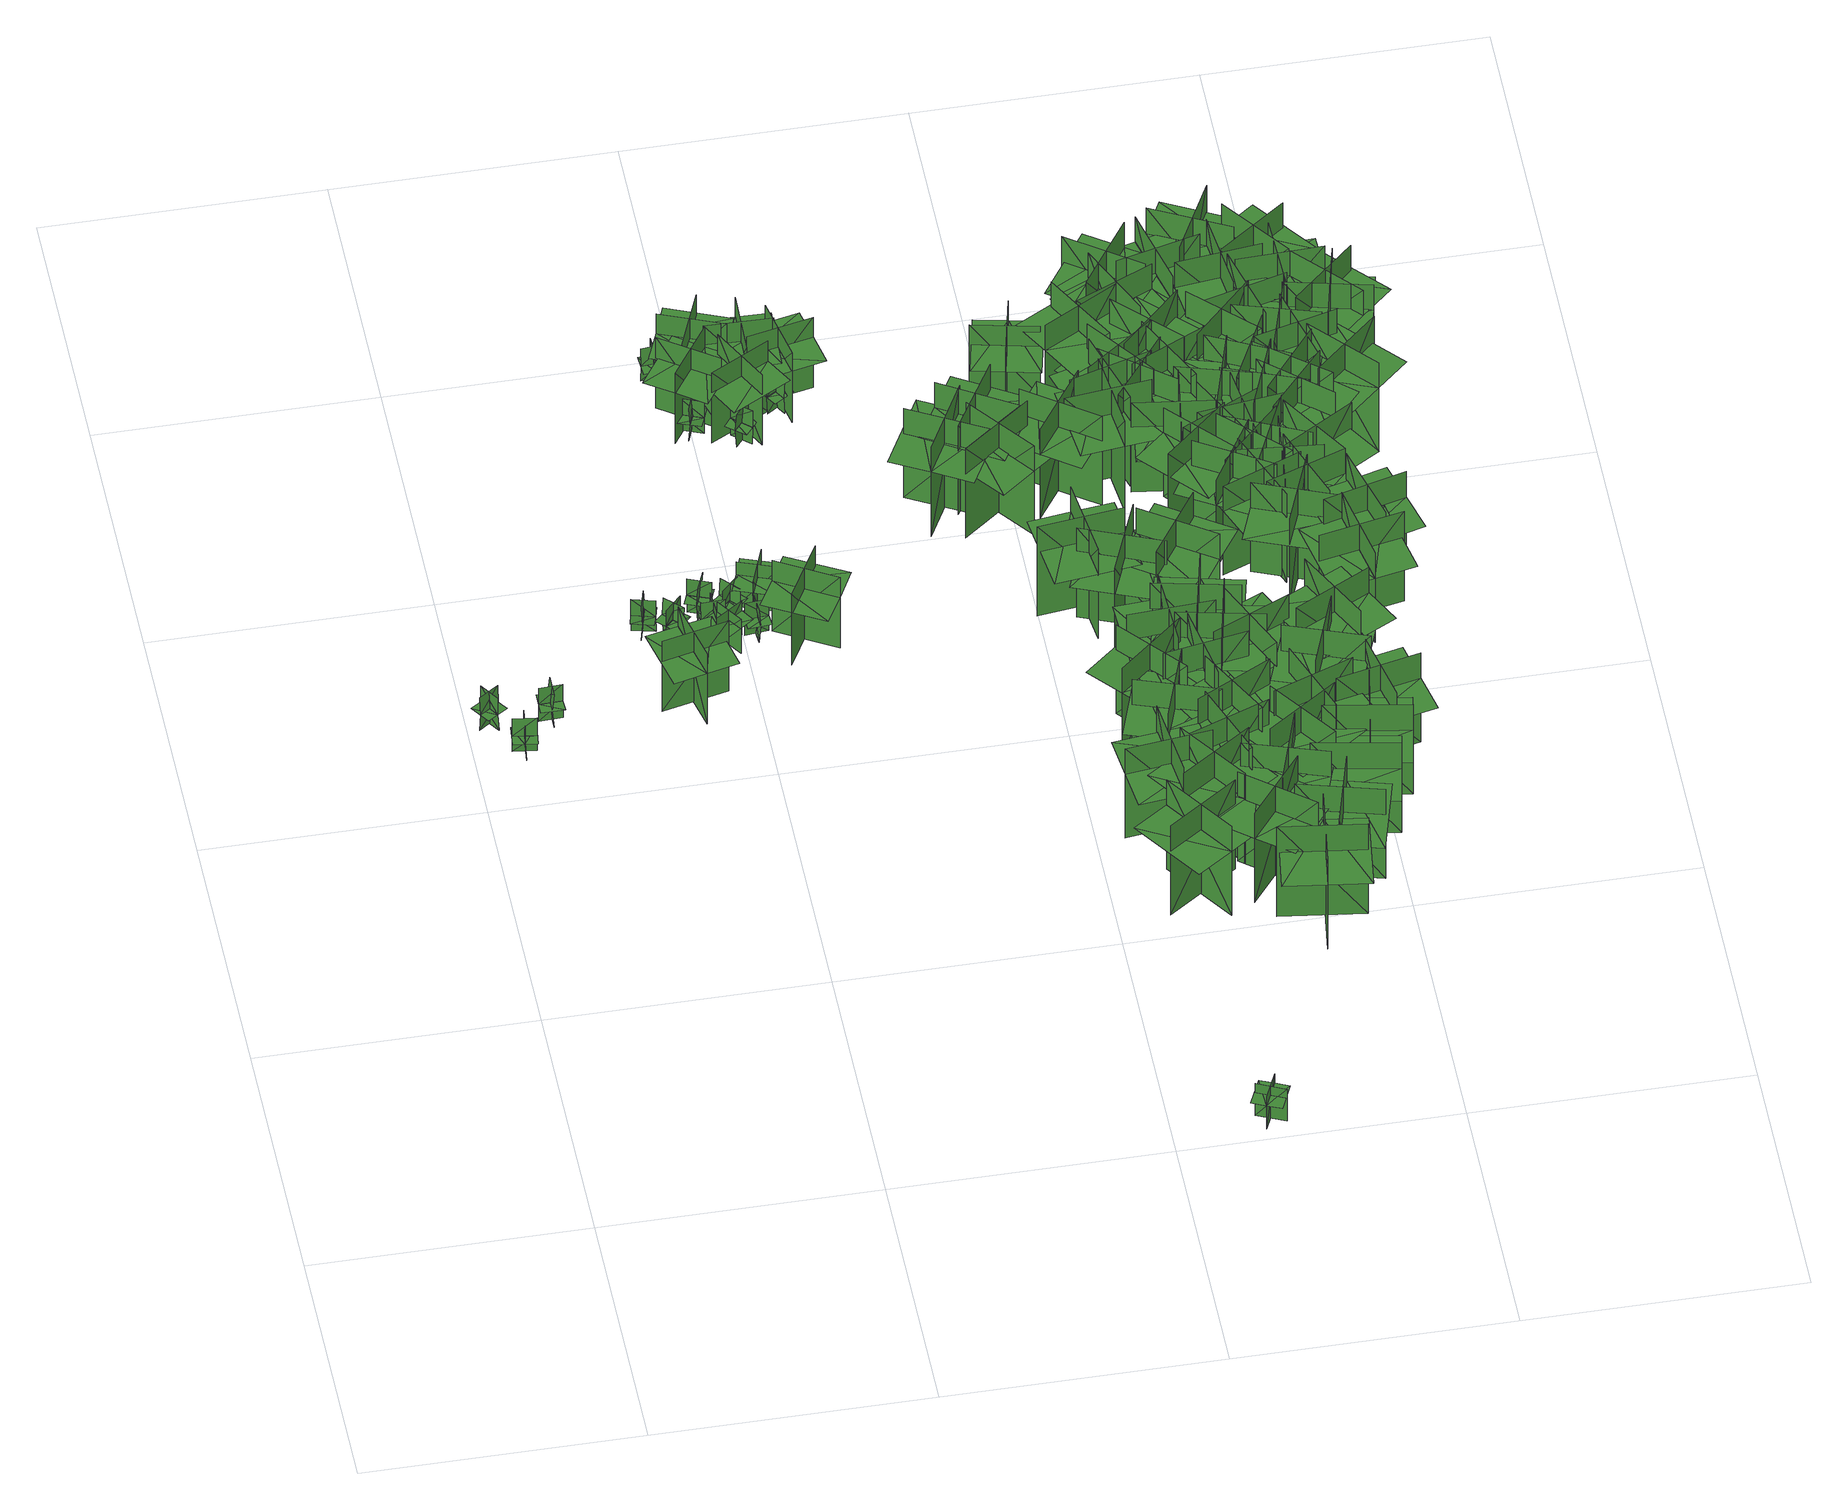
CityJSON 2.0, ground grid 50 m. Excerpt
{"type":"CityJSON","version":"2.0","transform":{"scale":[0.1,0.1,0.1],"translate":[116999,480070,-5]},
"CityObjects":{
"tree1":{"type":"SolitaryVegetationObject","geometry":[{"type":"MultiSurface","lod":"1","boundaries":[[[0,1,2]],[[0,2,3]],[[4,5,6]],[[4,6,7]],[[8,9,5]],[[8,5,4]],[[10,11,1]],[[10,1,0]],[[0,1,12]],[[0,12,13]],[[0,14,15]],[[0,15,1]]]}]},
"tree2":{"type":"SolitaryVegetationObject","geometry":[{"type":"MultiSurface","lod":"1","boundaries":[[[16,17,18]],[[16,18,19]],[[20,21,22]],[[20,22,23]],[[24,25,21]],[[24,21,20]],[[26,27,17]],[[26,17,16]],[[16,17,28]],[[16,28,29]],[[16,30,31]],[[16,31,17]]]}]},
"tree3":{"type":"SolitaryVegetationObject","geometry":[{"type":"MultiSurface","lod":"1","boundaries":[[[32,33,34]],[[32,34,35]],[[36,37,38]],[[36,38,39]],[[40,41,37]],[[40,37,36]],[[42,43,33]],[[42,33,32]],[[32,33,44]],[[32,44,45]],[[32,46,47]],[[32,47,33]]]}]},
"tree4":{"type":"SolitaryVegetationObject","geometry":[{"type":"MultiSurface","lod":"1","boundaries":[[[48,49,50]],[[48,50,51]],[[52,53,54]],[[52,54,55]],[[56,57,53]],[[56,53,52]],[[58,59,49]],[[58,49,48]],[[48,49,60]],[[48,60,61]],[[48,62,63]],[[48,63,49]]]}]},
"tree5":{"type":"SolitaryVegetationObject","geometry":[{"type":"MultiSurface","lod":"1","boundaries":[[[64,65,66]],[[64,66,67]],[[68,69,70]],[[68,70,71]],[[72,73,74]],[[72,74,75]],[[72,75,76]],[[72,76,77]]]}]},
"tree6":{"type":"SolitaryVegetationObject","geometry":[{"type":"MultiSurface","lod":"1","boundaries":[[[78,79,80]],[[78,80,81]],[[82,83,84]],[[82,84,85]],[[86,87,83]],[[86,83,82]],[[88,89,79]],[[88,79,78]],[[78,79,90]],[[78,90,91]],[[78,92,93]],[[78,93,79]]]}]},
"tree7":{"type":"SolitaryVegetationObject","geometry":[{"type":"MultiSurface","lod":"1","boundaries":[[[94,95,96]],[[94,96,97]],[[98,99,100]],[[98,100,101]],[[102,103,99]],[[102,99,98]],[[104,105,95]],[[104,95,94]],[[94,95,106]],[[94,106,107]],[[94,108,109]],[[94,109,95]]]}]},
"tree8":{"type":"SolitaryVegetationObject","geometry":[{"type":"MultiSurface","lod":"1","boundaries":[[[110,111,112]],[[110,112,113]],[[114,115,116]],[[114,116,117]],[[118,119,115]],[[118,115,114]],[[120,121,111]],[[120,111,110]],[[110,111,122]],[[110,122,123]],[[110,124,125]],[[110,125,111]]]}]},
"tree9":{"type":"SolitaryVegetationObject","geometry":[{"type":"MultiSurface","lod":"1","boundaries":[[[126,127,128]],[[126,128,129]],[[130,131,132]],[[130,132,133]],[[134,135,136]],[[134,136,137]],[[134,137,138]],[[134,138,139]]]}]},
"tree10":{"type":"SolitaryVegetationObject","geometry":[{"type":"MultiSurface","lod":"1","boundaries":[[[140,141,142]],[[140,142,143]],[[144,145,146]],[[144,146,147]],[[148,149,145]],[[148,145,144]],[[150,151,141]],[[150,141,140]],[[140,141,152]],[[140,152,153]],[[140,154,155]],[[140,155,141]]]}]},
"tree11":{"type":"SolitaryVegetationObject","geometry":[{"type":"MultiSurface","lod":"1","boundaries":[[[156,157,158]],[[156,158,159]],[[160,161,162]],[[160,162,163]],[[164,165,161]],[[164,161,160]],[[166,167,157]],[[166,157,156]],[[156,157,168]],[[156,168,169]],[[156,170,171]],[[156,171,157]]]}]},
"tree12":{"type":"SolitaryVegetationObject","geometry":[{"type":"MultiSurface","lod":"1","boundaries":[[[172,173,174]],[[172,174,175]],[[176,177,178]],[[176,178,179]],[[180,181,182]],[[180,182,183]],[[180,183,184]],[[180,184,185]]]}]},
"tree13":{"type":"SolitaryVegetationObject","geometry":[{"type":"MultiSurface","lod":"1","boundaries":[[[186,187,188]],[[186,188,189]],[[190,191,192]],[[190,192,193]],[[194,195,196]],[[194,196,197]],[[194,197,198]],[[194,198,199]]]}]},
"tree14":{"type":"SolitaryVegetationObject","geometry":[{"type":"MultiSurface","lod":"1","boundaries":[[[200,201,202]],[[200,202,203]],[[204,205,206]],[[204,206,207]],[[208,209,205]],[[208,205,204]],[[210,211,201]],[[210,201,200]],[[200,201,212]],[[200,212,213]],[[200,214,215]],[[200,215,201]]]}]},
"tree15":{"type":"SolitaryVegetationObject","geometry":[{"type":"MultiSurface","lod":"1","boundaries":[[[216,217,218]],[[216,218,219]],[[220,221,222]],[[220,222,223]],[[224,225,221]],[[224,221,220]],[[226,227,217]],[[226,217,216]],[[216,217,228]],[[216,228,229]],[[216,230,231]],[[216,231,217]]]}]},
"tree16":{"type":"SolitaryVegetationObject","geometry":[{"type":"MultiSurface","lod":"1","boundaries":[[[232,233,234]],[[232,234,235]],[[236,237,238]],[[236,238,239]],[[240,241,242]],[[240,242,243]],[[240,243,244]],[[240,244,245]]]}]},
"tree17":{"type":"SolitaryVegetationObject","geometry":[{"type":"MultiSurface","lod":"1","boundaries":[[[246,247,248]],[[246,248,249]],[[250,251,252]],[[250,252,253]],[[254,255,251]],[[254,251,250]],[[256,257,247]],[[256,247,246]],[[246,247,258]],[[246,258,259]],[[246,260,261]],[[246,261,247]]]}]},
"tree18":{"type":"SolitaryVegetationObject","geometry":[{"type":"MultiSurface","lod":"1","boundaries":[[[262,263,264]],[[262,264,265]],[[266,267,268]],[[266,268,269]],[[270,271,272]],[[270,272,273]],[[270,273,274]],[[270,274,275]]]}]},
"tree19":{"type":"SolitaryVegetationObject","geometry":[{"type":"MultiSurface","lod":"1","boundaries":[[[276,277,278]],[[276,278,279]],[[280,281,282]],[[280,282,283]],[[284,285,281]],[[284,281,280]],[[286,287,277]],[[286,277,276]],[[276,277,288]],[[276,288,289]],[[276,290,291]],[[276,291,277]]]}]},
"tree20":{"type":"SolitaryVegetationObject","geometry":[{"type":"MultiSurface","lod":"1","boundaries":[[[292,293,294]],[[292,294,295]],[[296,297,298]],[[296,298,299]],[[300,301,302]],[[300,302,303]],[[300,303,304]],[[300,304,305]]]}]},
"tree21":{"type":"SolitaryVegetationObject","geometry":[{"type":"MultiSurface","lod":"1","boundaries":[[[306,307,308]],[[306,308,309]],[[310,311,312]],[[310,312,313]],[[314,315,311]],[[314,311,310]],[[316,317,307]],[[316,307,306]],[[306,307,318]],[[306,318,319]],[[306,320,321]],[[306,321,307]]]}]},
"tree22":{"type":"SolitaryVegetationObject","geometry":[{"type":"MultiSurface","lod":"1","boundaries":[[[322,323,324]],[[322,324,325]],[[326,327,328]],[[326,328,329]],[[330,331,332]],[[330,332,333]],[[330,333,334]],[[330,334,335]]]}]},
"tree23":{"type":"SolitaryVegetationObject","geometry":[{"type":"MultiSurface","lod":"1","boundaries":[[[336,337,338]],[[336,338,339]],[[340,341,342]],[[340,342,343]],[[344,345,346]],[[344,346,347]],[[344,347,348]],[[344,348,349]]]}]},
"tree24":{"type":"SolitaryVegetationObject","geometry":[{"type":"MultiSurface","lod":"1","boundaries":[[[350,351,352]],[[350,352,353]],[[354,355,356]],[[354,356,357]],[[358,359,355]],[[358,355,354]],[[360,361,351]],[[360,351,350]],[[350,351,362]],[[350,362,363]],[[350,364,365]],[[350,365,351]]]}]},
"tree25":{"type":"SolitaryVegetationObject","geometry":[{"type":"MultiSurface","lod":"1","boundaries":[[[366,367,368]],[[366,368,369]],[[370,371,372]],[[370,372,373]],[[374,375,376]],[[374,376,377]],[[374,377,378]],[[374,378,379]]]}]},
"tree26":{"type":"SolitaryVegetationObject","geometry":[{"type":"MultiSurface","lod":"1","boundaries":[[[380,381,382]],[[380,382,383]],[[384,385,386]],[[384,386,387]],[[388,389,390]],[[388,390,391]],[[388,391,392]],[[388,392,393]]]}]},
"tree27":{"type":"SolitaryVegetationObject","geometry":[{"type":"MultiSurface","lod":"1","boundaries":[[[394,395,396]],[[394,396,397]],[[398,399,400]],[[398,400,401]],[[402,403,404]],[[402,404,405]],[[402,405,406]],[[402,406,407]]]}]},
"tree28":{"type":"SolitaryVegetationObject","geometry":[{"type":"MultiSurface","lod":"1","boundaries":[[[408,409,410]],[[408,410,411]],[[412,413,414]],[[412,414,415]],[[416,417,418]],[[416,418,419]],[[416,419,420]],[[416,420,421]]]}]},
"tree29":{"type":"SolitaryVegetationObject","geometry":[{"type":"MultiSurface","lod":"1","boundaries":[[[422,423,424]],[[422,424,425]],[[426,427,428]],[[426,428,429]],[[430,431,432]],[[430,432,433]],[[430,433,434]],[[430,434,435]]]}]},
"tree30":{"type":"SolitaryVegetationObject","geometry":[{"type":"MultiSurface","lod":"1","boundaries":[[[436,437,438]],[[436,438,439]],[[440,441,442]],[[440,442,443]],[[444,445,446]],[[444,446,447]],[[444,447,448]],[[444,448,449]]]}]},
"tree31":{"type":"SolitaryVegetationObject","geometry":[{"type":"MultiSurface","lod":"1","boundaries":[[[450,451,452]],[[450,452,453]],[[454,455,456]],[[454,456,457]],[[458,459,460]],[[458,460,461]],[[458,461,462]],[[458,462,463]]]}]},
"tree32":{"type":"SolitaryVegetationObject","geometry":[{"type":"MultiSurface","lod":"1","boundaries":[[[464,465,466]],[[464,466,467]],[[468,469,470]],[[468,470,471]],[[472,473,474]],[[472,474,475]],[[472,475,476]],[[472,476,477]]]}]},
"tree33":{"type":"SolitaryVegetationObject","geometry":[{"type":"MultiSurface","lod":"1","boundaries":[[[478,479,480]],[[478,480,481]],[[482,483,484]],[[482,484,485]],[[486,487,488]],[[486,488,489]],[[486,489,490]],[[486,490,491]]]}]},
"tree34":{"type":"SolitaryVegetationObject","geometry":[{"type":"MultiSurface","lod":"1","boundaries":[[[492,493,494]],[[492,494,495]],[[496,497,498]],[[496,498,499]],[[500,501,502]],[[500,502,503]],[[500,503,504]],[[500,504,505]]]}]},
"tree35":{"type":"SolitaryVegetationObject","geometry":[{"type":"MultiSurface","lod":"1","boundaries":[[[506,507,508]],[[506,508,509]],[[510,511,512]],[[510,512,513]],[[514,515,516]],[[514,516,517]],[[514,517,518]],[[514,518,519]]]}]},
"tree36":{"type":"SolitaryVegetationObject","geometry":[{"type":"MultiSurface","lod":"1","boundaries":[[[520,521,522]],[[520,522,523]],[[524,525,526]],[[524,526,527]],[[528,529,530]],[[528,530,531]],[[528,531,532]],[[528,532,533]]]}]},
"tree37":{"type":"SolitaryVegetationObject","geometry":[{"type":"MultiSurface","lod":"1","boundaries":[[[534,535,536]],[[534,536,537]],[[538,539,540]],[[538,540,541]],[[542,543,544]],[[542,544,545]],[[542,545,546]],[[542,546,547]]]}]},
"tree38":{"type":"SolitaryVegetationObject","geometry":[{"type":"MultiSurface","lod":"1","boundaries":[[[548,549,550]],[[548,550,551]],[[552,553,554]],[[552,554,555]],[[556,557,558]],[[556,558,559]],[[556,559,560]],[[556,560,561]]]}]},
"tree39":{"type":"SolitaryVegetationObject","geometry":[{"type":"MultiSurface","lod":"1","boundaries":[[[562,563,564]],[[562,564,565]],[[566,567,568]],[[566,568,569]],[[570,571,572]],[[570,572,573]],[[570,573,574]],[[570,574,575]]]}]},
"tree40":{"type":"SolitaryVegetationObject","geometry":[{"type":"MultiSurface","lod":"1","boundaries":[[[576,577,578]],[[576,578,579]],[[580,581,582]],[[580,582,583]],[[584,585,586]],[[584,586,587]],[[584,587,588]],[[584,588,589]]]}]},
"tree41":{"type":"SolitaryVegetationObject","geometry":[{"type":"MultiSurface","lod":"1","boundaries":[[[590,591,592]],[[590,592,593]],[[594,595,596]],[[594,596,597]],[[598,599,600]],[[598,600,601]],[[598,601,602]],[[598,602,603]]]}]},
"tree42":{"type":"SolitaryVegetationObject","geometry":[{"type":"MultiSurface","lod":"1","boundaries":[[[604,605,606]],[[604,606,607]],[[608,609,610]],[[608,610,611]],[[612,613,614]],[[612,614,615]],[[612,615,616]],[[612,616,617]]]}]},
"tree43":{"type":"SolitaryVegetationObject","geometry":[{"type":"MultiSurface","lod":"1","boundaries":[[[618,619,620]],[[618,620,621]],[[622,623,624]],[[622,624,625]],[[626,627,628]],[[626,628,629]],[[626,629,630]],[[626,630,631]]]}]},
"tree44":{"type":"SolitaryVegetationObject","geometry":[{"type":"MultiSurface","lod":"1","boundaries":[[[632,633,634]],[[632,634,635]],[[636,637,638]],[[636,638,639]],[[640,641,642]],[[640,642,643]],[[640,643,644]],[[640,644,645]]]}]},
"tree45":{"type":"SolitaryVegetationObject","geometry":[{"type":"MultiSurface","lod":"1","boundaries":[[[646,647,648]],[[646,648,649]],[[650,651,652]],[[650,652,653]],[[654,655,656]],[[654,656,657]],[[654,657,658]],[[654,658,659]]]}]},
"tree46":{"type":"SolitaryVegetationObject","geometry":[{"type":"MultiSurface","lod":"1","boundaries":[[[660,661,662]],[[660,662,663]],[[664,665,666]],[[664,666,667]],[[668,669,670]],[[668,670,671]],[[668,671,672]],[[668,672,673]]]}]},
"tree47":{"type":"SolitaryVegetationObject","geometry":[{"type":"MultiSurface","lod":"1","boundaries":[[[674,675,676]],[[674,676,677]],[[678,679,680]],[[678,680,681]],[[682,683,684]],[[682,684,685]],[[682,685,686]],[[682,686,687]]]}]},
"tree48":{"type":"SolitaryVegetationObject","geometry":[{"type":"MultiSurface","lod":"1","boundaries":[[[688,689,690]],[[688,690,691]],[[692,693,694]],[[692,694,695]],[[696,697,698]],[[696,698,699]],[[696,699,700]],[[696,700,701]]]}]},
"tree49":{"type":"SolitaryVegetationObject","geometry":[{"type":"MultiSurface","lod":"1","boundaries":[[[702,703,704]],[[702,704,705]],[[706,707,708]],[[706,708,709]],[[710,711,712]],[[710,712,713]],[[710,713,714]],[[710,714,715]]]}]},
"tree50":{"type":"SolitaryVegetationObject","geometry":[{"type":"MultiSurface","lod":"1","boundaries":[[[716,717,718]],[[716,718,719]],[[720,721,722]],[[720,722,723]],[[724,725,726]],[[724,726,727]],[[724,727,728]],[[724,728,729]]]}]},
"tree51":{"type":"SolitaryVegetationObject","geometry":[{"type":"MultiSurface","lod":"1","boundaries":[[[730,731,732]],[[730,732,733]],[[734,735,736]],[[734,736,737]],[[738,739,740]],[[738,740,741]],[[738,741,742]],[[738,742,743]]]}]},
"tree52":{"type":"SolitaryVegetationObject","geometry":[{"type":"MultiSurface","lod":"1","boundaries":[[[744,745,746]],[[744,746,747]],[[748,749,750]],[[748,750,751]],[[752,753,754]],[[752,754,755]],[[752,755,756]],[[752,756,757]]]}]},
"tree53":{"type":"SolitaryVegetationObject","geometry":[{"type":"MultiSurface","lod":"1","boundaries":[[[758,759,760]],[[758,760,761]],[[762,763,764]],[[762,764,765]],[[766,767,768]],[[766,768,769]],[[766,769,770]],[[766,770,771]]]}]},
"tree54":{"type":"SolitaryVegetationObject","geometry":[{"type":"MultiSurface","lod":"1","boundaries":[[[772,773,774]],[[772,774,775]],[[776,777,778]],[[776,778,779]],[[780,781,782]],[[780,782,783]],[[780,783,784]],[[780,784,785]]]}]},
"tree55":{"type":"SolitaryVegetationObject","geometry":[{"type":"MultiSurface","lod":"1","boundaries":[[[786,787,788]],[[786,788,789]],[[790,791,792]],[[790,792,793]],[[794,795,796]],[[794,796,797]],[[794,797,798]],[[794,798,799]]]}]},
"tree56":{"type":"SolitaryVegetationObject","geometry":[{"type":"MultiSurface","lod":"1","boundaries":[[[800,801,802]],[[800,802,803]],[[804,805,806]],[[804,806,807]],[[808,809,810]],[[808,810,811]],[[808,811,812]],[[808,812,813]]]}]},
"tree57":{"type":"SolitaryVegetationObject","geometry":[{"type":"MultiSurface","lod":"1","boundaries":[[[814,815,816]],[[814,816,817]],[[818,819,820]],[[818,820,821]],[[822,823,824]],[[822,824,825]],[[822,825,826]],[[822,826,827]]]}]},
"tree58":{"type":"SolitaryVegetationObject","geometry":[{"type":"MultiSurface","lod":"1","boundaries":[[[828,829,830]],[[828,830,831]],[[832,833,834]],[[832,834,835]],[[836,837,838]],[[836,838,839]],[[836,839,840]],[[836,840,841]]]}]},
"tree59":{"type":"SolitaryVegetationObject","geometry":[{"type":"MultiSurface","lod":"1","boundaries":[[[842,843,844]],[[842,844,845]],[[846,847,848]],[[846,848,849]],[[850,851,852]],[[850,852,853]],[[850,853,854]],[[850,854,855]]]}]},
"tree60":{"type":"SolitaryVegetationObject","geometry":[{"type":"MultiSurface","lod":"1","boundaries":[[[856,857,858]],[[856,858,859]],[[860,861,862]],[[860,862,863]],[[864,865,866]],[[864,866,867]],[[864,867,868]],[[864,868,869]]]}]},
"tree61":{"type":"SolitaryVegetationObject","geometry":[{"type":"MultiSurface","lod":"1","boundaries":[[[870,871,872]],[[870,872,873]],[[874,875,876]],[[874,876,877]],[[878,879,880]],[[878,880,881]],[[878,881,882]],[[878,882,883]]]}]},
"tree62":{"type":"SolitaryVegetationObject","geometry":[{"type":"MultiSurface","lod":"1","boundaries":[[[884,885,886]],[[884,886,887]],[[888,889,890]],[[888,890,891]],[[892,893,894]],[[892,894,895]],[[892,895,896]],[[892,896,897]]]}]},
"tree63":{"type":"SolitaryVegetationObject","geometry":[{"type":"MultiSurface","lod":"1","boundaries":[[[898,899,900]],[[898,900,901]],[[902,903,904]],[[902,904,905]],[[906,907,908]],[[906,908,909]],[[906,909,910]],[[906,910,911]]]}]},
"tree64":{"type":"SolitaryVegetationObject","geometry":[{"type":"MultiSurface","lod":"1","boundaries":[[[912,913,914]],[[912,914,915]],[[916,917,918]],[[916,918,919]],[[920,921,922]],[[920,922,923]],[[920,923,924]],[[920,924,925]]]}]},
"tree65":{"type":"SolitaryVegetationObject","geometry":[{"type":"MultiSurface","lod":"1","boundaries":[[[926,927,928]],[[926,928,929]],[[930,931,932]],[[930,932,933]],[[934,935,936]],[[934,936,937]],[[934,937,938]],[[934,938,939]]]}]},
"tree66":{"type":"SolitaryVegetationObject","geometry":[{"type":"MultiSurface","lod":"1","boundaries":[[[940,941,942]],[[940,942,943]],[[944,945,946]],[[944,946,947]],[[948,949,950]],[[948,950,951]],[[948,951,952]],[[948,952,953]]]}]},
"tree67":{"type":"SolitaryVegetationObject","geometry":[{"type":"MultiSurface","lod":"1","boundaries":[[[954,955,956]],[[954,956,957]],[[958,959,960]],[[958,960,961]],[[962,963,964]],[[962,964,965]],[[962,965,966]],[[962,966,967]]]}]},
"tree68":{"type":"SolitaryVegetationObject","geometry":[{"type":"MultiSurface","lod":"1","boundaries":[[[968,969,970]],[[968,970,971]],[[972,973,974]],[[972,974,975]],[[976,977,978]],[[976,978,979]],[[976,979,980]],[[976,980,981]]]}]},
"tree69":{"type":"SolitaryVegetationObject","geometry":[{"type":"MultiSurface","lod":"1","boundaries":[[[982,983,984]],[[982,984,985]],[[986,987,988]],[[986,988,989]],[[990,991,992]],[[990,992,993]],[[990,993,994]],[[990,994,995]]]}]},
"tree70":{"type":"SolitaryVegetationObject","geometry":[{"type":"MultiSurface","lod":"1","boundaries":[[[996,997,998]],[[996,998,999]],[[1000,1001,1002]],[[1000,1002,1003]],[[1004,1005,1006]],[[1004,1006,1007]],[[1004,1007,1008]],[[1004,1008,1009]]]}]},
"tree71":{"type":"SolitaryVegetationObject","geometry":[{"type":"MultiSurface","lod":"1","boundaries":[[[1010,1011,1012]],[[1010,1012,1013]],[[1014,1015,1016]],[[1014,1016,1017]],[[1018,1019,1020]],[[1018,1020,1021]],[[1018,1021,1022]],[[1018,1022,1023]]]}]},
"tree72":{"type":"SolitaryVegetationObject","geometry":[{"type":"MultiSurface","lod":"1","boundaries":[[[1024,1025,1026]],[[1024,1026,1027]],[[1028,1029,1030]],[[1028,1030,1031]],[[1032,1033,1034]],[[1032,1034,1035]],[[1032,1035,1036]],[[1032,1036,1037]]]}]},
"tree73":{"type":"SolitaryVegetationObject","geometry":[{"type":"MultiSurface","lod":"1","boundaries":[[[1038,1039,1040]],[[1038,1040,1041]],[[1042,1043,1044]],[[1042,1044,1045]],[[1046,1047,1048]],[[1046,1048,1049]],[[1046,1049,1050]],[[1046,1050,1051]]]}]},
"tree74":{"type":"SolitaryVegetationObject","geometry":[{"type":"MultiSurface","lod":"1","boundaries":[[[1052,1053,1054]],[[1052,1054,1055]],[[1056,1057,1058]],[[1056,1058,1059]],[[1060,1061,1062]],[[1060,1062,1063]],[[1060,1063,1064]],[[1060,1064,1065]]]}]},
"tree75":{"type":"SolitaryVegetationObject","geometry":[{"type":"MultiSurface","lod":"1","boundaries":[[[1066,1067,1068]],[[1066,1068,1069]],[[1070,1071,1072]],[[1070,1072,1073]],[[1074,1075,1076]],[[1074,1076,1077]],[[1074,1077,1078]],[[1074,1078,1079]]]}]},
"tree76":{"type":"SolitaryVegetationObject","geometry":[{"type":"MultiSurface","lod":"1","boundaries":[[[1080,1081,1082]],[[1080,1082,1083]],[[1084,1085,1086]],[[1084,1086,1087]],[[1088,1089,1090]],[[1088,1090,1091]],[[1088,1091,1092]],[[1088,1092,1093]]]}]},
"tree77":{"type":"SolitaryVegetationObject","geometry":[{"type":"MultiSurface","lod":"1","boundaries":[[[1094,1095,1096]],[[1094,1096,1097]],[[1098,1099,1100]],[[1098,1100,1101]],[[1102,1103,1104]],[[1102,1104,1105]],[[1102,1105,1106]],[[1102,1106,1107]]]}]},
"tree78":{"type":"SolitaryVegetationObject","geometry":[{"type":"MultiSurface","lod":"1","boundaries":[[[1108,1109,1110]],[[1108,1110,1111]],[[1112,1113,1114]],[[1112,1114,1115]],[[1116,1117,1118]],[[1116,1118,1119]],[[1116,1119,1120]],[[1116,1120,1121]]]}]},
"tree79":{"type":"SolitaryVegetationObject","geometry":[{"type":"MultiSurface","lod":"1","boundaries":[[[1122,1123,1124]],[[1122,1124,1125]],[[1126,1127,1128]],[[1126,1128,1129]],[[1130,1131,1132]],[[1130,1132,1133]],[[1130,1133,1134]],[[1130,1134,1135]]]}]},
"tree80":{"type":"SolitaryVegetationObject","geometry":[{"type":"MultiSurface","lod":"1","boundaries":[[[1136,1137,1138]],[[1136,1138,1139]],[[1140,1141,1142]],[[1140,1142,1143]],[[1144,1145,1146]],[[1144,1146,1147]],[[1144,1147,1148]],[[1144,1148,1149]]]}]},
"tree81":{"type":"SolitaryVegetationObject","geometry":[{"type":"MultiSurface","lod":"1","boundaries":[[[1150,1151,1152]],[[1150,1152,1153]],[[1154,1155,1156]],[[1154,1156,1157]],[[1158,1159,1160]],[[1158,1160,1161]],[[1158,1161,1162]],[[1158,1162,1163]]]}]},
"tree82":{"type":"SolitaryVegetationObject","geometry":[{"type":"MultiSurface","lod":"1","boundaries":[[[1164,1165,1166]],[[1164,1166,1167]],[[1168,1169,1170]],[[1168,1170,1171]],[[1172,1173,1174]],[[1172,1174,1175]],[[1172,1175,1176]],[[1172,1176,1177]]]}]},
"tree83":{"type":"SolitaryVegetationObject","geometry":[{"type":"MultiSurface","lod":"1","boundaries":[[[1178,1179,1180]],[[1178,1180,1181]],[[1098,1182,1183]],[[1098,1183,1101]],[[1102,1184,1185]],[[1102,1185,1186]],[[1102,1186,1187]],[[1102,1187,1188]]]}]},
"tree84":{"type":"SolitaryVegetationObject","geometry":[{"type":"MultiSurface","lod":"1","boundaries":[[[1189,1190,1191]],[[1189,1191,1192]],[[1193,1194,1195]],[[1193,1195,1196]],[[1197,1198,1199]],[[1197,1199,1200]],[[1197,1200,1201]],[[1197,1201,1202]]]}]},
"tree85":{"type":"SolitaryVegetationObject","geometry":[{"type":"MultiSurface","lod":"1","boundaries":[[[1203,1204,1205]],[[1203,1205,1206]],[[1207,1208,1209]],[[1207,1209,1210]],[[1211,1212,1213]],[[1211,1213,1214]],[[1211,1214,1215]],[[1211,1215,1216]]]}]},
"tree86":{"type":"SolitaryVegetationObject","geometry":[{"type":"MultiSurface","lod":"1","boundaries":[[[1217,1218,1219]],[[1217,1219,1220]],[[1221,1222,1223]],[[1221,1223,1224]],[[1225,1226,1227]],[[1225,1227,1228]],[[1225,1228,1229]],[[1225,1229,1230]]]}]},
"tree87":{"type":"SolitaryVegetationObject","geometry":[{"type":"MultiSurface","lod":"1","boundaries":[[[1231,1232,1233]],[[1231,1233,1234]],[[1235,1236,1237]],[[1235,1237,1238]],[[1239,1240,1241]],[[1239,1241,1242]],[[1239,1242,1243]],[[1239,1243,1244]]]}]},
"tree88":{"type":"SolitaryVegetationObject","geometry":[{"type":"MultiSurface","lod":"1","boundaries":[[[1245,1246,1247]],[[1245,1247,1248]],[[1249,1250,1251]],[[1249,1251,1252]],[[1253,1254,1255]],[[1253,1255,1256]],[[1253,1256,1257]],[[1253,1257,1258]]]}]},
"tree89":{"type":"SolitaryVegetationObject","geometry":[{"type":"MultiSurface","lod":"1","boundaries":[[[1259,1260,1261]],[[1259,1261,1262]],[[1263,1264,1265]],[[1263,1265,1266]],[[1267,1268,1269]],[[1267,1269,1270]],[[1267,1270,1271]],[[1267,1271,1272]]]}]},
"tree90":{"type":"SolitaryVegetationObject","geometry":[{"type":"MultiSurface","lod":"1","boundaries":[[[1273,1274,1275]],[[1273,1275,1276]],[[1277,1278,1279]],[[1277,1279,1280]],[[1281,1282,1283]],[[1281,1283,1284]],[[1281,1284,1285]],[[1281,1285,1286]]]}]},
"tree91":{"type":"SolitaryVegetationObject","geometry":[{"type":"MultiSurface","lod":"1","boundaries":[[[1287,1288,1289]],[[1287,1289,1290]],[[1291,1292,1293]],[[1291,1293,1294]],[[1295,1296,1297]],[[1295,1297,1298]],[[1295,1298,1299]],[[1295,1299,1300]]]}]},
"tree92":{"type":"SolitaryVegetationObject","geometry":[{"type":"MultiSurface","lod":"1","boundaries":[[[1301,1302,1303]],[[1301,1303,1304]],[[1305,1306,1307]],[[1305,1307,1308]],[[1309,1310,1311]],[[1309,1311,1312]],[[1309,1312,1313]],[[1309,1313,1314]]]}]},
"tree93":{"type":"SolitaryVegetationObject","geometry":[{"type":"MultiSurface","lod":"1","boundaries":[[[1315,1316,1317]],[[1315,1317,1318]],[[1319,1320,1321]],[[1319,1321,1322]],[[1323,1324,1325]],[[1323,1325,1326]],[[1323,1326,1327]],[[1323,1327,1328]]]}]},
"tree94":{"type":"SolitaryVegetationObject","geometry":[{"type":"MultiSurface","lod":"1","boundaries":[[[1329,1330,1331]],[[1329,1331,1332]],[[1333,1334,1335]],[[1333,1335,1336]],[[1337,1338,1339]],[[1337,1339,1340]],[[1337,1340,1341]],[[1337,1341,1342]]]}]},
"tree95":{"type":"SolitaryVegetationObject","geometry":[{"type":"MultiSurface","lod":"1","boundaries":[[[1343,1344,1345]],[[1343,1345,1346]],[[1347,1348,1349]],[[1347,1349,1350]],[[1351,1352,1353]],[[1351,1353,1354]],[[1351,1354,1355]],[[1351,1355,1356]]]}]},
"tree96":{"type":"SolitaryVegetationObject","geometry":[{"type":"MultiSurface","lod":"1","boundaries":[[[1357,1358,1359]],[[1357,1359,1360]],[[1361,1362,1363]],[[1361,1363,1364]],[[1365,1366,1367]],[[1365,1367,1368]],[[1365,1368,1369]],[[1365,1369,1370]]]}]}
},
"vertices":[
[51,1184,45],[28,1219,45],[9,1207,45],[33,1172,45],[22,1189,45],[57,1212,45],[56,1215,84],[21,1191,84],[21,1191,6],[56,1215,6],[53,1185,6],[29,1220,6],[28,1219,84],[51,1184,84],[69,1196,45],[45,1231,45],
[84,1107,44],[89,1150,44],[67,1152,44],[63,1110,44],[66,1130,44],[108,1125,44],[108,1128,83],[66,1133,83],[66,1133,5],[108,1128,5],[86,1107,5],[91,1149,5],[89,1150,83],[84,1107,83],[106,1105,44],[111,1147,44],
[123,1196,45],[165,1197,45],[165,1219,45],[123,1218,45],[143,1218,45],[143,1175,45],[146,1175,84],[146,1218,84],[146,1218,6],[146,1175,6],[123,1194,6],[165,1195,6],[165,1197,84],[123,1196,84],[123,1175,45],[166,1175,45],
[355,1362,47],[314,1373,47],[309,1352,48],[349,1341,48],[330,1347,47],[341,1388,47],[339,1389,86],[328,1348,86],[328,1348,9],[339,1389,9],[356,1364,9],[315,1375,9],[314,1373,86],[355,1362,86],[361,1383,48],[320,1394,48],
[333,1179,6],[452,1207,6],[452,1207,175],[333,1179,175],[402,1136,6],[374,1255,6],[374,1255,175],[402,1136,175],[402,1136,128],[461,1150,128],[434,1268,128],[374,1255,128],[315,1241,128],[343,1122,128],
[368,1335,48],[398,1365,48],[382,1380,48],[352,1350,48],[367,1364,48],[397,1334,48],[399,1336,86],[369,1366,86],[369,1366,9],[399,1336,9],[369,1334,9],[399,1363,9],[398,1365,86],[368,1335,86],[383,1320,48],[413,1350,48],
[451,1319,48],[449,1362,48],[427,1361,48],[429,1318,48],[429,1339,48],[471,1340,48],[471,1343,87],[429,1341,87],[429,1341,9],[471,1343,9],[452,1319,9],[451,1362,9],[449,1362,87],[451,1319,87],[472,1320,48],[471,1362,48],
[416,1402,48],[456,1387,48],[464,1407,48],[424,1422,48],[443,1414,48],[428,1375,48],[430,1374,87],[445,1413,87],[445,1413,9],[430,1374,9],[416,1400,9],[455,1385,9],[456,1387,87],[416,1402,87],[408,1382,48],[448,1367,48],
[456,1336,8],[489,1288,8],[489,1288,90],[456,1336,90],[448,1298,8],[497,1331,8],[497,1331,90],[448,1298,90],[448,1298,67],[465,1273,67],[513,1307,67],[497,1331,67],[480,1355,67],[431,1322,67],
[470,1362,48],[501,1392,48],[486,1407,48],[455,1378,48],[470,1392,48],[500,1361,48],[501,1363,87],[472,1393,87],[472,1393,9],[501,1363,9],[471,1361,9],[502,1390,9],[501,1392,87],[470,1362,87],[485,1347,48],[516,1376,48],
[544,1330,48],[502,1327,48],[504,1305,48],[546,1308,48],[526,1307,48],[522,1350,48],[520,1349,87],[523,1307,87],[523,1307,9],[520,1349,9],[544,1332,9],[502,1328,9],[502,1327,87],[544,1330,87],[543,1351,48],[500,1348,48],
[547,1420,8],[520,1347,8],[520,1347,116],[547,1420,116],[500,1399,8],[573,1372,8],[573,1372,116],[500,1399,116],[500,1399,86],[487,1362,86],[559,1336,86],[573,1372,86],[586,1408,86],[513,1435,86],
[628,1354,6],[568,1248,6],[568,1248,176],[628,1354,176],[550,1333,6],[656,1273,6],[656,1273,176],[550,1333,176],[550,1333,128],[520,1280,128],[626,1220,128],[656,1273,128],[685,1327,128],[579,1386,128],
[461,1931,48],[458,1973,48],[436,1971,48],[439,1929,48],[438,1949,48],[481,1953,48],[480,1956,87],[438,1952,87],[438,1952,9],[480,1956,9],[463,1931,9],[459,1973,9],[458,1973,87],[461,1931,87],[483,1933,48],[479,1975,48],
[521,1808,49],[481,1824,49],[473,1803,50],[513,1788,50],[494,1796,49],[510,1835,49],[507,1836,88],[492,1797,88],[492,1797,10],[507,1836,10],[521,1810,10],[482,1825,10],[481,1824,88],[521,1808,88],[529,1828,50],[489,1844,50],
[552,1818,7],[452,1887,7],[452,1887,177],[552,1818,177],[538,1897,7],[469,1798,7],[469,1798,177],[538,1897,177],[538,1897,129],[488,1932,129],[419,1832,129],[469,1798,129],[518,1763,129],[588,1863,129],
[490,1897,49],[532,1894,49],[534,1916,49],[492,1919,49],[512,1917,49],[508,1875,49],[511,1874,88],[515,1917,88],[515,1917,10],[511,1874,10],[490,1896,10],[532,1892,10],[532,1894,88],[490,1897,88],[488,1876,49],[530,1872,49],
[538,1976,6],[492,1863,6],[492,1863,175],[538,1976,175],[463,1944,6],[576,1899,6],[576,1899,175],[463,1944,175],[463,1944,128],[440,1888,128],[553,1842,128],[576,1899,128],[598,1955,128],[485,2001,128],
[565,1800,49],[597,1772,49],[612,1789,49],[580,1816,49],[594,1802,49],[567,1770,49],[569,1768,88],[596,1801,88],[596,1801,10],[569,1768,10],[564,1798,10],[596,1771,10],[597,1772,88],[565,1800,88],[551,1783,49],[584,1756,49],
[613,1768,7],[556,1875,7],[556,1875,177],[613,1768,177],[637,1845,7],[530,1788,7],[530,1788,177],[637,1845,177],[637,1845,129],[608,1899,129],[501,1841,129],[530,1788,129],[559,1734,129],[666,1792,129],
[599,1853,41],[591,1886,41],[574,1882,41],[581,1849,41],[578,1865,41],[612,1873,41],[611,1875,72],[578,1867,72],[578,1867,9],[611,1875,9],[600,1853,9],[592,1887,9],[591,1886,72],[599,1853,72],[615,1857,41],[608,1890,41],
[657,1900,5],[536,1903,5],[536,1903,174],[657,1900,174],[602,1959,5],[599,1837,5],[599,1837,174],[602,1959,174],[602,1959,127],[541,1961,127],[538,1839,127],[599,1837,127],[659,1836,127],[663,1957,127],
[1145,49,14],[1196,26,14],[1196,26,91],[1145,49,91],[1158,14,14],[1181,65,14],[1181,65,91],[1158,14,91],[1158,14,70],[1184,3,70],[1206,53,70],[1181,65,70],[1156,76,70],[1133,25,70],
[634,1838,48],[670,1861,48],[658,1880,48],[622,1857,48],[640,1867,48],[662,1831,48],[664,1833,87],[642,1869,87],[642,1869,9],[664,1833,9],[635,1837,9],[670,1860,9],[670,1861,87],[634,1838,87],[645,1820,48],[681,1843,48],
[648,1932,5],[673,1813,5],[673,1813,174],[648,1932,174],[604,1864,5],[723,1889,5],[723,1889,174],[604,1864,174],[604,1864,127],[616,1804,127],[735,1829,127],[723,1889,127],[710,1949,127],[591,1924,127],
[1091,545,11],[1218,632,11],[1218,632,226],[1091,545,226],[1192,525,11],[1104,653,11],[1104,653,226],[1192,525,226],[1192,525,166],[1256,569,166],[1168,697,166],[1104,653,166],[1040,609,166],[1128,481,166],
[1137,675,12],[1119,828,12],[1119,828,227],[1137,675,227],[1202,755,12],[1048,737,12],[1048,737,227],[1202,755,227],[1202,755,167],[1193,832,167],[1039,814,167],[1048,737,167],[1057,660,167],[1211,678,167],
[826,1604,6],[962,1529,6],[962,1529,221],[826,1604,221],[855,1505,6],[929,1640,6],[929,1640,221],[855,1505,221],[855,1505,161],[922,1467,161],[997,1603,161],[929,1640,161],[861,1678,161],[787,1542,161],
[1134,659,14],[1262,747,14],[1262,747,230],[1134,659,230],[1236,640,14],[1148,767,14],[1148,767,230],[1236,640,230],[1236,640,169],[1300,683,169],[1212,811,169],[1148,767,169],[1084,724,169],[1172,596,169],
[1090,901,8],[1236,851,8],[1236,851,223],[1090,901,223],[1135,808,8],[1185,955,8],[1185,955,223],[1135,808,223],[1135,808,163],[1208,783,163],[1258,930,163],[1185,955,163],[1111,980,163],[1061,833,163],
[1087,1033,8],[1187,915,8],[1187,915,223],[1087,1033,223],[1078,930,8],[1196,1030,8],[1196,1030,223],[1078,930,223],[1078,930,163],[1128,871,163],[1246,971,163],[1196,1030,163],[1145,1089,163],[1027,989,163],
[989,1679,7],[909,1546,7],[909,1546,222],[989,1679,222],[889,1654,7],[1022,1574,7],[1022,1574,222],[889,1654,222],[889,1654,162],[849,1588,162],[982,1508,162],[1022,1574,162],[1061,1641,162],[929,1721,162],
[1035,1584,6],[912,1490,6],[912,1490,221],[1035,1584,221],[933,1599,6],[1027,1476,6],[1027,1476,221],[933,1599,221],[933,1599,161],[871,1551,161],[966,1428,161],[1027,1476,161],[1089,1523,161],[994,1646,161],
[1151,1302,10],[997,1283,10],[997,1283,225],[1151,1302,225],[1070,1366,10],[1089,1212,10],[1089,1212,225],[1070,1366,225],[1070,1366,165],[993,1356,165],[1012,1203,165],[1089,1212,165],[1166,1222,165],[1146,1375,165],
[1225,649,12],[1346,553,12],[1346,553,227],[1225,649,227],[1236,547,12],[1332,668,12],[1332,668,227],[1236,547,227],[1236,547,167],[1297,499,167],[1393,620,167],[1332,668,167],[1272,716,167],[1176,595,167],
[1206,849,10],[1260,704,10],[1260,704,225],[1206,849,225],[1162,756,10],[1308,810,10],[1308,810,225],[1162,756,225],[1162,756,165],[1190,683,165],[1335,738,165],[1308,810,165],[1280,883,165],[1135,828,165],
[1421,492,7],[1267,513,7],[1267,513,223],[1421,492,223],[1359,575,7],[1338,421,7],[1338,421,223],[1359,575,223],[1359,575,162],[1282,585,162],[1261,432,162],[1338,421,162],[1415,411,162],[1435,564,162],
[1108,1052,9],[1263,1059,9],[1263,1059,224],[1108,1052,224],[1184,982,9],[1177,1137,9],[1177,1137,224],[1184,982,224],[1184,982,164],[1261,986,164],[1254,1140,164],[1177,1137,164],[1099,1133,164],[1106,979,164],
[1207,1215,5],[1063,1273,5],[1063,1273,221],[1207,1215,221],[1167,1310,5],[1109,1166,5],[1109,1166,221],[1167,1310,221],[1167,1310,160],[1095,1339,160],[1037,1195,160],[1109,1166,160],[1181,1137,160],[1239,1281,160],
[1152,950,9],[1304,976,9],[1304,976,225],[1152,950,225],[1236,890,9],[1209,1042,9],[1209,1042,225],[1236,890,225],[1236,890,164],[1312,903,164],[1286,1056,164],[1209,1042,164],[1133,1029,164],[1160,877,164],
[1221,930,10],[1294,793,10],[1294,793,226],[1221,930,226],[1191,832,10],[1327,904,10],[1327,904,226],[1191,832,226],[1191,832,165],[1227,763,165],[1364,836,165],[1327,904,165],[1291,973,165],[1154,900,165],
[1298,624,10],[1346,771,10],[1346,771,225],[1298,624,225],[1390,670,10],[1243,718,10],[1243,718,225],[1390,670,225],[1390,670,165],[1415,743,165],[1267,792,165],[1243,718,165],[1219,644,165],[1366,596,165],
[1027,1613,7],[1153,1524,7],[1153,1524,222],[1027,1613,222],[1044,1512,7],[1133,1638,7],[1133,1638,222],[1044,1512,222],[1044,1512,162],[1107,1467,162],[1196,1593,162],[1133,1638,162],[1070,1683,162],[981,1556,162],
[1312,1084,10],[1161,1117,10],[1161,1117,226],[1312,1084,226],[1257,1171,10],[1223,1020,10],[1223,1020,226],[1257,1171,226],[1257,1171,165],[1181,1188,165],[1148,1037,165],[1223,1020,165],[1299,1003,165],[1333,1154,165],
[1465,568,7],[1316,608,7],[1316,608,222],[1465,568,222],[1414,657,7],[1374,508,7],[1374,508,222],[1414,657,222],[1414,657,162],[1339,677,162],[1299,528,162],[1374,508,162],[1449,488,162],[1489,637,162],
[1254,954,10],[1286,1105,10],[1286,1105,226],[1254,954,226],[1341,1009,10],[1189,1042,10],[1189,1042,226],[1341,1009,226],[1341,1009,166],[1357,1085,166],[1206,1118,166],[1189,1042,166],[1173,966,166],[1325,934,166],
[1097,1797,6],[979,1823,6],[979,1823,175],[1097,1797,175],[1054,1866,6],[1028,1747,6],[1028,1747,175],[1054,1866,175],[1054,1866,128],[995,1879,128],[969,1760,128],[1028,1747,128],[1088,1734,128],[1114,1853,128],
[1316,841,11],[1406,715,11],[1406,715,226],[1316,841,226],[1298,740,11],[1425,829,11],[1425,829,226],[1298,740,226],[1298,740,166],[1343,676,166],[1469,766,166],[1425,829,166],[1380,892,166],[1253,803,166],
[1271,1316,9],[1184,1188,9],[1184,1188,225],[1271,1316,225],[1170,1297,9],[1298,1211,9],[1298,1211,225],[1170,1297,225],[1170,1297,164],[1126,1233,164],[1255,1146,164],[1298,1211,164],[1341,1275,164],[1213,1361,164],
[1282,1080,11],[1346,939,11],[1346,939,227],[1282,1080,227],[1245,983,11],[1386,1047,11],[1386,1047,227],[1245,983,227],[1245,983,166],[1277,913,166],[1418,977,166],[1386,1047,166],[1354,1118,166],[1213,1054,166],
[1426,612,7],[1454,764,7],[1454,764,223],[1426,612,223],[1511,670,7],[1359,698,7],[1359,698,223],[1511,670,223],[1511,670,162],[1525,746,162],[1373,774,162],[1359,698,162],[1345,622,162],[1497,593,162],
[1364,922,11],[1418,777,11],[1418,777,226],[1364,922,226],[1321,828,11],[1466,882,11],[1466,882,226],[1321,828,226],[1321,828,166],[1348,756,166],[1493,810,166],[1466,882,166],[1439,955,166],[1294,901,166],
[1251,1592,8],[1097,1575,8],[1097,1575,224],[1251,1592,224],[1171,1657,8],[1188,1503,8],[1188,1503,224],[1171,1657,224],[1171,1657,163],[1094,1649,163],[1111,1495,163],[1188,1503,163],[1265,1511,163],[1248,1665,163],
[1164,1710,5],[1208,1562,5],[1208,1562,220],[1164,1710,220],[1115,1620,5],[1263,1664,5],[1263,1664,220],[1115,1620,220],[1115,1620,160],[1137,1546,160],[1285,1590,160],[1263,1664,160],[1241,1738,160],[1093,1694,160],
[1462,697,7],[1488,850,7],[1488,850,223],[1462,697,223],[1547,756,7],[1394,782,7],[1394,782,223],[1547,756,223],[1547,756,162],[1560,832,162],[1407,859,162],[1394,782,162],[1381,706,162],[1533,680,162],
[1126,1852,7],[1201,1716,7],[1201,1716,222],[1126,1852,222],[1097,1753,7],[1232,1828,7],[1232,1828,222],[1097,1753,222],[1097,1753,162],[1134,1685,162],[1270,1760,162],[1232,1828,162],[1195,1895,162],[1059,1820,162],
[1360,976,13],[1505,923,13],[1505,923,229],[1360,976,229],[1402,882,13],[1456,1028,13],[1456,1028,229],[1402,882,229],[1402,882,168],[1475,855,168],[1528,1001,168],[1456,1028,168],[1383,1054,168],[1330,909,168],
[1168,1744,5],[1259,1619,5],[1259,1619,221],[1168,1744,221],[1151,1642,5],[1276,1734,5],[1276,1734,221],[1151,1642,221],[1151,1642,160],[1197,1580,160],[1322,1671,160],[1276,1734,160],[1231,1796,160],[1105,1705,160],
[1296,1590,5],[1174,1685,5],[1174,1685,220],[1296,1590,220],[1284,1693,5],[1189,1570,5],[1189,1570,220],[1284,1693,220],[1284,1693,160],[1223,1740,160],[1128,1618,160],[1189,1570,160],[1250,1523,160],[1345,1645,160],
[1360,1526,6],[1207,1547,6],[1207,1547,221],[1360,1526,221],[1299,1609,6],[1277,1455,6],[1277,1455,221],[1299,1609,221],[1299,1609,161],[1222,1619,161],[1201,1466,161],[1277,1455,161],[1354,1445,161],[1375,1598,161],
[1362,1517,9],[1246,1414,9],[1246,1414,224],[1362,1517,224],[1259,1523,9],[1362,1408,9],[1362,1408,224],[1259,1523,224],[1259,1523,164],[1201,1472,164],[1305,1356,164],[1362,1408,164],[1420,1460,164],[1317,1575,164],
[1525,790,6],[1492,941,6],[1492,941,221],[1525,790,221],[1582,876,6],[1430,843,6],[1430,843,221],[1582,876,221],[1582,876,161],[1565,952,161],[1414,919,161],[1430,843,161],[1447,768,161],[1598,800,161],
[1498,983,15],[1427,1121,15],[1427,1121,231],[1498,983,231],[1530,1081,15],[1392,1010,15],[1392,1010,231],[1530,1081,231],[1530,1081,171],[1495,1150,171],[1357,1079,171],[1392,1010,171],[1428,941,171],[1565,1012,171],
[1291,1438,8],[1423,1358,8],[1423,1358,224],[1291,1438,224],[1315,1338,8],[1395,1470,8],[1395,1470,224],[1315,1338,224],[1315,1338,163],[1381,1298,163],[1462,1430,163],[1395,1470,163],[1329,1511,163],[1249,1378,163],
[1264,1770,5],[1200,1911,5],[1200,1911,220],[1264,1770,220],[1301,1866,5],[1160,1802,5],[1160,1802,220],[1301,1866,220],[1301,1866,160],[1269,1937,160],[1128,1873,160],[1160,1802,160],[1192,1732,160],[1333,1796,160],
[1221,1686,7],[1332,1795,7],[1332,1795,222],[1221,1686,222],[1324,1685,7],[1216,1795,7],[1216,1795,222],[1324,1685,222],[1324,1685,162],[1379,1739,162],[1271,1849,162],[1216,1795,162],[1160,1741,162],[1269,1630,162],
[1260,1735,5],[1328,1596,5],[1328,1596,220],[1260,1735,220],[1226,1638,5],[1365,1706,5],[1365,1706,220],[1226,1638,220],[1226,1638,160],[1259,1568,160],[1399,1636,160],[1365,1706,160],[1331,1776,160],[1192,1708,160],
[1290,1868,5],[1163,1957,5],[1163,1957,220],[1290,1868,220],[1273,1970,5],[1184,1843,5],[1184,1843,220],[1273,1970,220],[1273,1970,160],[1209,2014,160],[1121,1887,160],[1184,1843,160],[1248,1798,160],[1336,1926,160],
[1427,1286,8],[1369,1430,8],[1369,1430,223],[1427,1286,223],[1468,1380,8],[1324,1323,8],[1324,1323,223],[1468,1380,223],[1468,1380,163],[1439,1452,163],[1296,1395,163],[1324,1323,163],[1353,1251,163],[1497,1308,163],
[1422,1542,6],[1283,1474,6],[1283,1474,221],[1422,1542,221],[1325,1576,6],[1393,1437,6],[1393,1437,221],[1325,1576,221],[1325,1576,161],[1255,1542,161],[1323,1403,161],[1393,1437,161],[1462,1471,161],[1394,1610,161],
[1420,1224,10],[1477,1368,10],[1477,1368,226],[1420,1224,226],[1515,1264,10],[1371,1321,10],[1371,1321,226],[1515,1264,226],[1515,1264,165],[1544,1337,165],[1399,1393,165],[1371,1321,165],[1343,1249,165],[1487,1192,165],
[1447,1494,8],[1339,1383,8],[1339,1383,223],[1447,1494,223],[1344,1494,8],[1455,1385,8],[1455,1385,223],[1344,1494,223],[1344,1494,163],[1290,1438,163],[1400,1330,163],[1455,1385,163],[1509,1440,163],[1398,1549,163],
[1351,1525,7],[1395,1674,7],[1395,1674,222],[1351,1525,222],[1442,1574,7],[1293,1618,7],[1293,1618,222],[1442,1574,222],[1442,1574,162],[1464,1648,162],[1315,1692,162],[1293,1618,162],[1271,1544,162],[1419,1500,162],
[1467,1524,7],[1313,1504,7],[1313,1504,222],[1467,1524,222],[1385,1587,7],[1405,1433,7],[1405,1433,222],[1385,1587,222],[1385,1587,162],[1309,1577,162],[1328,1424,162],[1405,1433,162],[1482,1443,162],[1462,1597,162],
[1510,1389,8],[1356,1405,8],[1356,1405,223],[1510,1389,223],[1446,1470,8],[1430,1316,8],[1430,1316,223],[1446,1470,223],[1446,1470,163],[1369,1478,163],[1353,1324,163],[1430,1316,163],[1507,1308,163],[1523,1462,163],
[1496,1421,8],[1355,1486,8],[1355,1486,223],[1496,1421,223],[1461,1518,8],[1396,1377,8],[1396,1377,223],[1461,1518,223],[1461,1518,163],[1390,1550,163],[1326,1410,163],[1396,1377,163],[1467,1345,163],[1531,1486,163],
[1499,1279,10],[1446,1424,10],[1446,1424,225],[1499,1279,225],[1543,1372,10],[1398,1319,10],[1398,1319,225],[1543,1372,225],[1543,1372,165],[1517,1445,165],[1371,1392,165],[1398,1319,165],[1424,1246,165],[1570,1299,165],
[1243,1883,5],[1394,1921,5],[1394,1921,220],[1243,1883,220],[1331,1830,5],[1294,1980,5],[1294,1980,220],[1331,1830,220],[1331,1830,160],[1407,1848,160],[1369,1999,160],[1294,1980,160],[1219,1961,160],[1256,1811,160],
[1461,1171,15],[1613,1201,15],[1613,1201,231],[1461,1171,231],[1547,1113,15],[1517,1265,15],[1517,1265,231],[1547,1113,231],[1547,1113,170],[1623,1128,170],[1593,1280,170],[1517,1265,170],[1441,1250,170],[1471,1098,170],
[1369,1600,8],[1513,1544,8],[1513,1544,224],[1369,1600,224],[1410,1506,8],[1466,1650,8],[1466,1650,224],[1410,1506,224],[1410,1506,163],[1482,1478,163],[1538,1622,163],[1466,1650,163],[1394,1678,163],[1338,1534,163],
[1495,1615,4],[1357,1684,4],[1357,1684,220],[1495,1615,220],[1463,1713,4],[1394,1575,4],[1394,1575,220],[1463,1713,220],[1463,1713,159],[1394,1748,159],[1324,1609,159],[1394,1575,159],[1463,1540,159],[1532,1678,159],
[1345,1789,7],[1456,1680,7],[1456,1680,222],[1345,1789,222],[1346,1685,7],[1454,1796,7],[1454,1796,222],[1346,1685,222],[1346,1685,162],[1402,1631,162],[1510,1742,162],[1454,1796,162],[1399,1850,162],[1291,1739,162],
[1442,1396,10],[1574,1477,10],[1574,1477,225],[1442,1396,225],[1461,1504,10],[1461,1504,225],[1609,1412,165],[1527,1544,165],[1461,1504,165],[1395,1463,165],[1477,1331,165],
[1582,1206,13],[1542,1356,13],[1542,1356,229],[1582,1206,229],[1634,1295,13],[1485,1255,13],[1485,1255,229],[1634,1295,229],[1634,1295,168],[1614,1370,168],[1465,1330,168],[1485,1255,168],[1505,1180,168],[1654,1220,168],
[1550,1505,10],[1433,1607,10],[1433,1607,225],[1550,1505,225],[1543,1608,10],[1441,1491,10],[1441,1491,225],[1543,1608,225],[1543,1608,165],[1485,1659,165],[1383,1542,165],[1441,1491,165],[1500,1441,165],[1601,1557,165],
[1355,1895,4],[1426,2032,4],[1426,2032,220],[1355,1895,220],[1453,1926,4],[1316,1997,4],[1316,1997,220],[1453,1926,220],[1453,1926,159],[1489,1994,159],[1351,2066,159],[1316,1997,159],[1280,1928,159],[1418,1857,159],
[1428,1796,8],[1410,1950,8],[1410,1950,223],[1428,1796,223],[1493,1877,8],[1339,1859,8],[1339,1859,223],[1493,1877,223],[1493,1877,163],[1484,1954,163],[1330,1936,163],[1339,1859,163],[1348,1782,163],[1501,1800,163],
[1538,1663,6],[1441,1541,6],[1441,1541,222],[1538,1663,222],[1435,1652,6],[1556,1555,6],[1556,1555,222],[1435,1652,222],[1435,1652,161],[1387,1591,161],[1508,1494,161],[1556,1555,161],[1605,1616,161],[1484,1712,161],
[1470,1718,3],[1431,1868,3],[1431,1868,218],[1470,1718,218],[1522,1806,3],[1372,1767,3],[1372,1767,218],[1522,1806,218],[1522,1806,158],[1503,1881,158],[1353,1842,158],[1372,1767,158],[1392,1692,158],[1542,1731,158],
[1563,1700,7],[1415,1745,7],[1415,1745,222],[1563,1700,222],[1515,1791,7],[1471,1643,7],[1471,1643,222],[1515,1791,222],[1515,1791,162],[1441,1813,162],[1396,1665,162],[1471,1643,162],[1545,1620,162],[1589,1769,162],
[1590,1705,4],[1440,1666,4],[1440,1666,219],[1590,1705,219],[1501,1757,4],[1540,1608,4],[1540,1608,219],[1501,1757,219],[1501,1757,159],[1426,1738,159],[1465,1588,159],[1540,1608,159],[1615,1627,159],[1576,1777,159],
[1545,1967,6],[1420,1875,6],[1420,1875,221],[1545,1967,221],[1443,1983,6],[1535,1858,6],[1535,1858,221],[1443,1983,221],[1443,1983,161],[1380,1937,161],[1472,1812,161],[1535,1858,161],[1597,1904,161],[1505,2029,161],
[1533,1569,7],[1648,1673,7],[1648,1673,222],[1533,1569,222],[1636,1563,7],[1533,1678,7],[1533,1678,222],[1636,1563,222],[1636,1563,162],[1694,1615,162],[1590,1730,162],[1533,1678,162],[1475,1626,162],[1578,1511,162],
[1513,1927,3],[1517,1772,3],[1517,1772,218],[1513,1927,218],[1442,1852,3],[1597,1856,3],[1597,1856,218],[1442,1852,218],[1442,1852,158],[1444,1775,158],[1599,1779,158],[1597,1856,158],[1595,1934,158],[1440,1930,158],
[1573,1694,5],[1608,1845,5],[1608,1845,221],[1573,1694,221],[1661,1748,5],[1510,1783,5],[1510,1783,221],[1661,1748,221],[1661,1748,161],[1678,1823,161],[1528,1859,161],[1510,1783,161],[1492,1708,161],[1643,1672,161],
[1640,1846,6],[1526,1741,6],[1526,1741,222],[1640,1846,222],[1537,1851,6],[1641,1737,6],[1641,1737,222],[1537,1851,222],[1537,1851,162],[1480,1799,162],[1584,1684,162],[1641,1737,162],[1699,1789,162],[1594,1903,162]
]}
